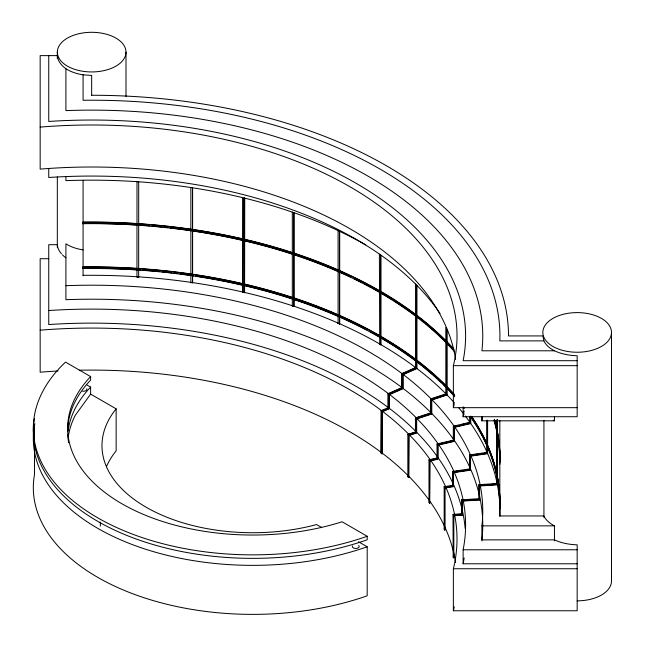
<?xml version="1.0" encoding="UTF-8"?>
<svg xmlns="http://www.w3.org/2000/svg" width="646" height="646" viewBox="0 0 646 646"><rect width="100%" height="100%" fill="white"/><g stroke="black" fill="none" stroke-linecap="round" stroke-linejoin="round"><path stroke-width="0.97" d="M136.96 276.948L138.696 276.892L136.96 276.948L136.992 181.744M192.605 282.641L190.861 282.593L192.605 282.641L192.605 188.6M244.697 198.475L244.551 292.711L242.969 292.347L243.106 198.104M87.162 385.105L90.626 387.099L90.626 394.108L75.307 415.249A185.111 106.873 0 0 0 68.428 435.888M294.027 306.317L292.307 306.067L294.027 306.317L294.027 255.299M339.707 323.824L338.084 323.42L339.707 323.824L339.707 231.785M454.752 351.981A408.393 235.782 0 0 0 82.777 223.694L83.076 222.119A408.393 235.782 0 0 1 292.347 252.546M82.777 223.694L83.076 223.524A408.393 235.782 0 0 1 137.848 224.994M454.752 396.797A408.393 235.782 0 0 0 82.777 268.518L83.076 266.935A408.393 235.782 0 0 1 242.944 283.691M82.777 268.518L83.076 268.34A408.393 235.782 0 0 1 140.868 270.012M379.396 254.136L379.703 344.003A6.387 3.69 0 0 1 380.914 344.698L380.914 255.663M379.396 344.173L380.914 344.698M499.834 464.135L499.834 462.73A408.393 235.782 0 0 0 494.545 419.706M499.834 508.951L499.834 507.546A408.393 235.782 0 0 0 471.588 416.379M401.707 373.671L415.523 367.59L416.565 368.373L402.741 374.454L401.707 373.671L401.707 387.673L402.741 388.456L388.949 394.528L387.907 393.745L401.707 387.673M414.942 368.196L402.046 373.864L402.046 387.875L389.175 393.535M381.1 410.743L387.907 407.747L388.949 408.53L382.133 411.534L382.133 453.896L382.472 411.728L381.1 410.743L381.1 453.112L382.133 453.896M384.846 409.443L381.439 410.945L381.1 453.112M386.55 408.7L388.254 407.949M382.472 411.728L389.288 408.732L389.288 394.73L403.088 388.658L403.088 374.656L416.896 368.575L416.896 362.576M430.567 398.937L445.821 393.931L446.669 394.787L431.407 399.793L430.567 398.937L430.567 412.939L431.407 413.795L416.29 418.761L415.443 417.897L430.567 412.939M431.891 398.848L446.176 394.165M415.814 418.123L430.939 413.165L430.939 399.163L431.786 400.019L447.024 395.021L447.024 329.993M407.844 434.395L415.443 431.908L416.29 432.763L408.684 435.259L407.844 434.395L407.844 476.764L408.684 477.628L409.055 435.485L416.662 432.99L416.662 418.988L431.786 414.029L431.786 400.019M409.16 434.314L415.814 432.134M407.844 476.764L409.055 477.499M453.33 426.182L469.747 422.379L470.385 423.292L453.968 427.103L453.33 426.182L453.33 440.192L453.968 441.105L437.657 444.892L437.019 443.98L453.33 440.192M456.617 425.771L453.726 426.441L453.726 440.451L454.364 441.363L438.053 445.151L438.053 459.153L430.018 461.018L429.622 503.129L428.984 502.217L428.984 459.847L437.019 457.982L437.657 458.902L429.622 460.76L428.984 459.847M461.43 424.656L470.094 422.645M437.415 444.23L453.726 440.451M429.38 460.105L435.63 458.652M428.984 502.217L430.018 503.04M469.545 454.945L486.858 452.418L487.278 453.371L469.957 455.906L469.545 454.945L469.957 469.908L452.975 472.387L452.555 471.435L469.545 468.948M470.918 455.099L472.832 454.816M475.698 454.396L477.612 454.114M479.534 453.839L482.4 453.419M484.314 453.137L487.189 452.717M455.801 471.305L458.636 470.894M460.517 470.619L462.407 470.345M465.241 469.933L467.123 469.658M487.609 420.659L487.609 453.678L470.377 456.189L470.377 470.199L453.387 472.678L453.387 486.688L445.005 487.908L444.585 486.955L444.585 529.986L445.005 529.93L445.005 487.908M444.165 486.664L452.555 485.437L452.975 486.398L444.585 487.625L444.165 486.664L444.165 529.034L444.585 529.986M445.514 486.818L448.308 486.406M450.173 486.139L452.967 485.727M444.165 529.034L445.005 529.93M478.977 484.686L496.855 483.515L497.049 484.492L479.171 485.671L478.977 484.686L479.171 499.673L461.825 500.82L461.632 499.834L478.977 498.696M482.36 484.815L486.309 484.557M492.22 484.169L497.145 483.846M479.405 485.009L479.598 485.994L497.339 484.823L497.339 419.795M453.573 514.717L453.767 515.702L462.245 515.145L462.052 500.157L463.981 500.028M468.802 499.713L473.623 499.398M462.052 500.157L462.245 501.135L479.598 499.996L479.598 485.994M453.145 514.394L461.632 513.836L461.825 514.822L453.339 515.379L453.145 514.394L453.339 557.748L453.767 557.716L453.767 515.702M456.399 514.531L461.115 514.224M453.145 556.763L453.767 557.716M48.749 258.707L40.165 258.707L40.165 372.201A365.345 210.935 0 0 1 58.164 370.982M463.125 407.723L463.125 416.727L577.169 416.727L577.169 355.744A38.97 22.497 0 0 1 554.462 350.794A34.601 19.978 0 0 1 543.924 340.878L499.834 340.878A408.264 235.709 0 0 0 83.076 100.267L83.076 74.815A34.601 19.978 0 0 1 65.916 68.734A38.97 22.497 0 0 1 57.333 55.621L40.165 55.621L40.165 169.115A365.345 210.935 0 0 1 455.6 359.418M554.462 350.794L481.908 350.794A391.096 225.801 0 0 0 65.916 110.619L65.916 68.734M577.169 360.702L463.125 360.702A373.929 215.885 0 0 0 48.749 121.464L48.749 55.621M40.165 127.101A365.345 210.935 0 0 1 453.363 365.66L577.169 365.66M453.363 365.66L453.363 407.674L577.169 407.674M481.908 416.815L481.908 420.821L554.462 420.821L554.462 416.815M65.916 285.694A391.096 225.801 0 0 1 481.908 525.86L554.462 525.86L554.462 540.872M389.586 394.536A373.929 215.885 0 0 1 463.125 549.778L577.169 549.778M463.125 549.778L463.125 563.788L577.169 563.788M40.165 330.179A365.345 210.935 0 0 1 453.363 568.738L577.169 568.738M453.363 568.738L453.363 610.761L577.169 610.761L577.169 544.82A38.97 22.497 0 0 1 554.462 539.87L481.908 539.87A391.096 225.801 0 0 0 65.916 299.696L65.916 243.8A34.601 19.978 0 0 0 83.076 249.881M83.076 74.815L91.659 75.445L91.659 95.616M379.662 344.027L380.874 344.722M367.186 536.269L342.081 521.774A185.111 106.873 0 0 1 121.868 503.735A185.111 106.873 0 0 1 90.626 376.594L65.512 362.099A219.446 126.697 0 0 0 97.594 517.753A219.446 126.697 0 0 0 367.186 536.269L367.186 539.773A219.446 126.697 0 0 1 135.628 538.804A219.446 126.697 0 0 1 34.504 418.527M358.53 541.776L367.186 546.774L367.186 595.798A219.446 126.697 0 0 1 135.628 594.821A219.446 126.697 0 0 1 34.504 474.552L34.504 425.528M90.626 394.108L116.143 408.837A150.784 87.057 0 0 0 146.141 507.231A150.784 87.057 0 0 0 316.564 524.552L321.668 527.499M469.957 469.238L470.377 470.199M543.924 340.878L542.834 335.928L508.507 335.928A416.848 240.659 0 0 0 91.659 95.261M479.598 499.996L479.405 486.01M611.496 332.424A34.327 19.824 0 0 1 560.001 349.591A34.327 19.824 0 0 1 560.001 315.256A34.327 19.824 0 0 1 611.496 332.424L611.496 581.029A34.327 19.824 0 0 1 577.169 600.845M543.924 420.562L543.924 517.398M499.834 420.562L499.834 516.388M497.145 419.819L497.145 436.825M497.145 441.824L497.145 481.843M497.049 420.07L497.049 484.492M496.855 420.094L496.855 483.515M487.278 420.158L487.278 453.371M486.858 420.207L486.858 452.418M481.908 525.86L481.908 540.872M479.171 485.671L479.171 499.673M470.732 416.557L470.732 423.558L454.364 427.361L454.364 441.363M470.385 416.242L470.385 423.292M469.957 455.236L469.957 469.908M469.747 416.339L469.747 422.379M462.245 501.135L462.245 515.145M461.825 500.82L461.825 514.822M461.632 499.834L461.632 513.836M453.968 427.103L453.968 441.105M453.573 515.718L453.573 556.739M453.339 515.379L453.339 557.748M452.967 471.725L452.975 486.398M452.555 471.435L452.555 485.437M446.669 329.355L446.669 394.787M445.821 327.49L445.821 393.931M437.657 444.892L437.657 458.902M437.019 443.98L437.019 457.982M431.407 399.793L431.407 413.795M429.622 460.76L429.622 503.129M416.896 285.54L416.896 360.573M416.565 284.821L416.565 368.373M416.29 418.761L416.29 432.763M415.523 284.038L415.523 367.59M415.443 417.897L415.443 431.908M408.684 435.259L408.684 477.628M402.741 374.454L402.741 388.456M388.949 394.528L388.949 408.53M387.907 393.745L387.907 407.747M380.607 254.839L380.607 344.875M380.001 291.306L380.001 292.703M380.001 336.122L380.001 337.519M339.449 230.977L339.449 324.017M338.084 230.38L338.084 323.42M294.027 213.285L294.027 253.297M293.793 212.518L293.793 306.551M292.307 212.025L292.307 306.067M244.551 197.676L244.551 292.711M242.969 198.306L242.969 292.347M192.524 187.792L192.524 282.835M190.95 273.395L190.95 275.398M190.861 187.55L190.861 282.593M138.696 181.857L138.664 277.061M125.994 52.124A34.327 19.824 0 0 1 74.5 69.284A34.327 19.824 0 0 1 74.5 34.957A34.327 19.824 0 0 1 125.994 52.124L125.994 96.407M116.143 408.837L116.143 450.851A150.784 87.057 0 0 0 106.42 466.719M100.348 522.105L100.348 526.102M90.626 376.594L90.626 380.098A185.111 106.873 0 0 0 67.652 431.746M83.076 180.719L83.076 275.777M65.916 176.649L65.916 180.646A391.096 225.801 0 0 1 365.701 244.858M57.333 52.124L57.333 58.624M57.333 176.923L57.333 247.701M48.749 168.485L48.749 177.489A373.929 215.885 0 0 1 440.063 313.552M83.076 222.822A408.393 235.782 0 0 1 137.848 224.291M371.765 287.034A408.393 235.782 0 0 1 375.213 288.94M390.919 298.186A408.393 235.782 0 0 1 393.511 299.817M396.927 302.013A408.393 235.782 0 0 1 399.462 303.677M402.789 305.913A408.393 235.782 0 0 1 405.26 307.601M408.506 309.878A408.393 235.782 0 0 1 410.904 311.606M418.858 317.557A408.393 235.782 0 0 1 421.297 319.463M423.703 321.393A408.393 235.782 0 0 1 429.202 325.939M446.604 342.073A408.393 235.782 0 0 1 448.058 343.559M449.495 345.053A408.393 235.782 0 0 1 452.313 348.065M494.545 420.409A408.393 235.782 0 0 1 496.693 428.96M497.283 431.811A408.393 235.782 0 0 1 499.891 461.454M138.85 225.058A408.393 235.782 0 0 1 149.92 225.89M151.931 226.06A408.393 235.782 0 0 1 155.952 226.423M157.963 226.609A408.393 235.782 0 0 1 161.968 227.004M163.979 227.206A408.393 235.782 0 0 1 167.976 227.634M169.979 227.86A408.393 235.782 0 0 1 173.968 228.321M175.954 228.563A408.393 235.782 0 0 1 190.796 230.541M192.774 230.832A408.393 235.782 0 0 1 242.944 240.272M244.899 240.732A408.393 235.782 0 0 1 292.347 253.943M295.222 254.887A408.393 235.782 0 0 1 338.133 271.312M339.966 272.119A408.393 235.782 0 0 1 350.245 276.819M354.832 279.015A408.393 235.782 0 0 1 362.067 282.625M363.851 283.546A408.393 235.782 0 0 1 370.893 287.268M372.629 288.213A408.393 235.782 0 0 1 379.46 292.04M382.101 293.575A408.393 235.782 0 0 1 391.783 299.429M393.511 300.519A408.393 235.782 0 0 1 409.306 311.154M410.904 312.301A408.393 235.782 0 0 1 414.837 315.2M417.211 316.992A408.393 235.782 0 0 1 418.858 318.26M421.297 320.166A408.393 235.782 0 0 1 423.703 322.088M426.085 324.034A408.393 235.782 0 0 1 445.247 341.403M448.058 344.261A408.393 235.782 0 0 1 450.205 346.506M451.611 348.016A408.393 235.782 0 0 1 453.686 350.285M494.271 420.158A408.393 235.782 0 0 1 499.891 462.156M83.076 267.638A408.393 235.782 0 0 1 137.848 269.107M381.205 337.164A408.393 235.782 0 0 1 384.774 339.263M399.462 348.493A408.393 235.782 0 0 1 401.965 350.164M405.26 352.425A408.393 235.782 0 0 1 407.699 354.129M410.904 356.422A408.393 235.782 0 0 1 413.27 358.15M432.263 373.396A408.393 235.782 0 0 1 433.773 374.72M436.736 377.385A408.393 235.782 0 0 1 438.917 379.404M441.065 381.431A408.393 235.782 0 0 1 443.867 384.152M446.604 386.889A408.393 235.782 0 0 1 453.686 394.399M471.588 417.074A408.393 235.782 0 0 1 479.558 429.848M480.527 431.576A408.393 235.782 0 0 1 485.017 440.257M485.84 442.001A408.393 235.782 0 0 1 487.036 444.618M487.423 445.49A408.393 235.782 0 0 1 496.693 473.776M497.283 476.627A408.393 235.782 0 0 1 499.891 506.278M293.284 252.852A408.393 235.782 0 0 1 338.133 269.907M339.966 270.714A408.393 235.782 0 0 1 379.46 290.643M380.308 291.128A408.393 235.782 0 0 1 415.612 314.376M416.387 314.965A408.393 235.782 0 0 1 445.926 340.684M446.604 341.371A408.393 235.782 0 0 1 453.686 348.88M83.076 275.341A408.264 235.709 0 0 1 242.961 292.073M243.922 292.299A408.264 235.709 0 0 1 338.173 323.105M339.061 323.493A408.264 235.709 0 0 1 415.653 367.582M416.428 368.163A408.264 235.709 0 0 1 445.974 393.89M446.652 394.577A408.264 235.709 0 0 1 454.413 402.854M458.418 407.448A408.264 235.709 0 0 1 464.086 414.433M465.298 416A408.264 235.709 0 0 1 469.917 422.298M470.466 423.09A408.264 235.709 0 0 1 487.068 452.313M487.455 453.185A408.264 235.709 0 0 1 497.113 483.378M497.299 484.33A408.264 235.709 0 0 1 499.834 515.952L543.924 515.952A34.601 19.978 0 0 0 554.462 525.86M142.879 270.157A408.393 235.782 0 0 1 159.966 271.619M161.968 271.821A408.393 235.782 0 0 1 165.974 272.241M167.976 272.459A408.393 235.782 0 0 1 171.973 272.911M173.968 273.145A408.393 235.782 0 0 1 177.941 273.629M179.927 273.88A408.393 235.782 0 0 1 189.811 275.22M191.773 275.503A408.393 235.782 0 0 1 193.776 275.802M195.778 276.1A408.393 235.782 0 0 1 214.674 279.266M216.644 279.629A408.393 235.782 0 0 1 242.944 285.096M245.892 285.782A408.393 235.782 0 0 1 291.411 298.46M294.253 299.389A408.393 235.782 0 0 1 337.244 315.741M339.966 316.936A408.393 235.782 0 0 1 366.508 329.743M370.893 332.084A408.393 235.782 0 0 1 377.773 335.896M382.989 338.916A408.393 235.782 0 0 1 415.612 360.597M417.211 361.808A408.393 235.782 0 0 1 432.263 374.091M433.773 375.423A408.393 235.782 0 0 1 436.736 378.088M438.917 380.106A408.393 235.782 0 0 1 441.065 382.133M443.867 384.855A408.393 235.782 0 0 1 445.247 386.219M446.604 387.592A408.393 235.782 0 0 1 448.776 389.829M450.205 391.323A408.393 235.782 0 0 1 452.313 393.584M471.015 416.936A408.393 235.782 0 0 1 476.522 425.407M477.555 427.119A408.393 235.782 0 0 1 482.392 435.735M483.289 437.471A408.393 235.782 0 0 1 499.891 506.973M82.777 267.113A408.393 235.782 0 0 1 454.752 395.4M471.281 416.549A408.393 235.782 0 0 1 499.528 507.724M244.899 284.143A408.393 235.782 0 0 1 292.347 297.362M293.284 297.669A408.393 235.782 0 0 1 338.133 314.731M339.966 315.531A408.393 235.782 0 0 1 379.46 335.46M380.308 335.944A408.393 235.782 0 0 1 415.612 359.2M416.387 359.782A408.393 235.782 0 0 1 445.926 385.509M446.604 386.187A408.393 235.782 0 0 1 454.372 394.464M463.134 406.835A408.393 235.782 0 0 1 464.353 408.401M470.127 416.274A408.393 235.782 0 0 1 499.528 509.129M82.777 222.297A408.393 235.782 0 0 1 454.073 349.817M494.238 419.884A408.393 235.782 0 0 1 499.528 462.907M493.964 420.336A408.393 235.782 0 0 1 499.528 464.304M554.462 420.821A34.601 19.978 0 0 1 553.21 420.15M482.304 416.832A391.096 225.801 0 0 1 481.908 420.821M454.259 403.766A365.345 210.935 0 0 1 453.363 407.674M464.151 410.872A373.929 215.885 0 0 1 463.125 416.727M48.749 310.54A373.929 215.885 0 0 1 388.036 393.366M65.916 257.811A38.97 22.497 0 0 1 62.436 254.871M61.467 253.821A38.97 22.497 0 0 1 57.333 244.697L48.749 244.697L48.749 324.55A373.929 215.885 0 0 1 388.036 407.376M454.259 606.852A365.345 210.935 0 0 1 453.363 610.761M79.321 370.215A365.345 210.935 0 0 1 455.6 562.505M464.151 557.934A373.929 215.885 0 0 1 463.125 563.788M389.586 408.538A373.929 215.885 0 0 1 465.152 528.509M86.774 388.771A3.432 1.978 0 0 1 82.567 391.201M358.732 545.507A3.432 1.978 0 0 1 356.204 548.462A3.432 1.978 0 0 1 352.45 545.983M367.186 546.774A219.446 126.697 0 0 1 134.263 545.305A219.446 126.697 0 0 1 34.86 423.679M68.153 430.777A185.111 106.873 0 0 1 90.626 387.099M68.646 442.736A185.111 106.873 0 0 1 67.725 434.75"/></g></svg>
